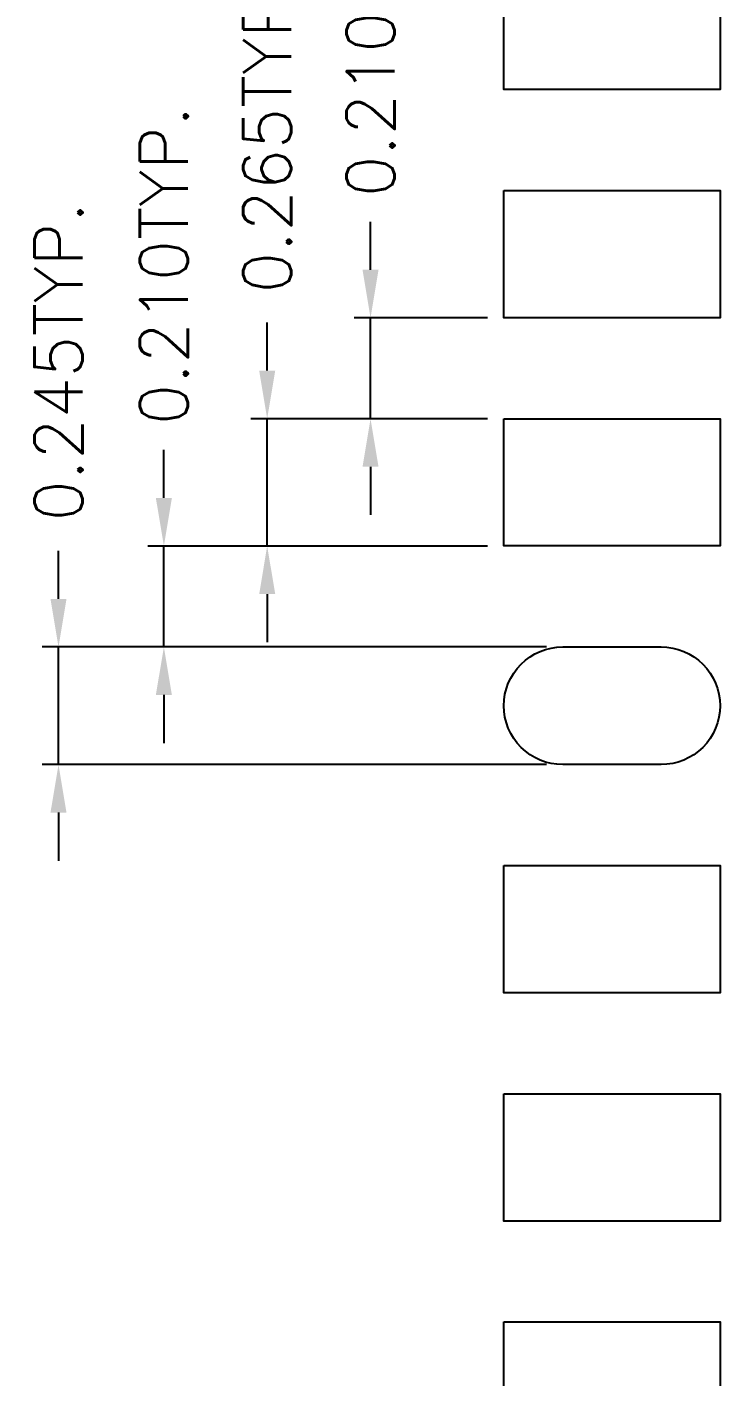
# Model space of a CAD drawing. Header units: millimetres. Extents: x 489.2 to 503.2, y 70.7 to 80.2.
# Drawn here: x 489.259 to 490.414, y 75.543 to 77.789 of the extents above; entities that cross this region are included whole.
import ezdxf

# ---------------------------------------------------------------- set-up
doc = ezdxf.new("R2010")
doc.units = ezdxf.units.MM
doc.header["$LTSCALE"] = 0.5
doc.header["$PDMODE"] = 98
doc.layers.add('DIM', color=3, linetype='Continuous')
doc.styles.add('SIMPLEX', font='simplex.shx')
doc.dimstyles.new('Standard3', dxfattribs={"dimtxt": 0.08, "dimasz": 0.08, "dimexe": 0.027, "dimexo": 0.027, "dimgap": 0.027, "dimtad": 1, "dimdec": 3, "dimlfac": 1.25, "dimrnd": 0.0005, "dimzin": 1, "dimtxsty": 'SIMPLEX', "dimcen": 0.1905, "dimclrd": 256, "dimclre": 256, "dimclrt": 256, "dimazin": 3, "dimtp": 0.03, "dimtm": 0.03, "dimtfac": 0.8, "dimtdec": 3, "dimtmove": 0, "dimatfit": 3, "dimfxl": 0.05, "dimlwd": -1, "dimlwe": -1})

# ---------------------------------------------------------------- blocks, each defined once
blk = doc.blocks.new('*D192')
at = {"layer": 'Defpoints', "color": 0, "ltscale": 0.1, "transparency": 16777216}
for p in [(489.3119, 76.757), (490.1515, 76.757), (490.1515, 76.561)]:
    blk.add_point(p, dxfattribs=at)
at = {"layer": 'DIM', "ltscale": 0.1, "transparency": 16777216}
for p, q in [((489.3119, 76.837), (489.3119, 76.917)), ((490.1245, 76.757), (489.2849, 76.757)), ((489.3119, 76.561), (489.3119, 76.757)), ((490.1245, 76.561), (489.2849, 76.561)), ((489.3119, 76.481), (489.3119, 76.401))]:
    blk.add_line(p, q, dxfattribs=at)
for points in [[(489.2985, 76.837), (489.3252, 76.837), (489.3119, 76.757)], [(489.2985, 76.481), (489.3252, 76.481), (489.3119, 76.561)]]:
    blk.add_solid(points, dxfattribs=at)
at = {"layer": 'DIM', "ltscale": 0.1, "transparency": 16777216, "insert": (489.3119, 77.2317), "char_height": 0.08, "attachment_point": 5, "rotation": 90, "style": 'SIMPLEX'}
blk.add_mtext('\\A1;0.245TYP.', dxfattribs=at)
blk = doc.blocks.new('*D193')
at = {"layer": 'Defpoints', "color": 0, "ltscale": 0.1, "transparency": 16777216}
for p in [(489.4874, 76.925), (490.0535, 76.925), (490.1515, 76.757)]:
    blk.add_point(p, dxfattribs=at)
at = {"layer": 'DIM', "ltscale": 0.1, "transparency": 16777216}
for p, q in [((489.4874, 77.005), (489.4874, 77.085)), ((490.0265, 76.925), (489.4604, 76.925)), ((489.4874, 76.757), (489.4874, 76.925)), ((490.1245, 76.757), (489.4604, 76.757)), ((489.4874, 76.677), (489.4874, 76.597))]:
    blk.add_line(p, q, dxfattribs=at)
for points in [[(489.474, 77.005), (489.5007, 77.005), (489.4874, 76.925)], [(489.474, 76.677), (489.5007, 76.677), (489.4874, 76.757)]]:
    blk.add_solid(points, dxfattribs=at)
at = {"layer": 'DIM', "ltscale": 0.1, "transparency": 16777216, "insert": (489.4874, 77.392), "char_height": 0.08, "attachment_point": 5, "rotation": 90, "style": 'SIMPLEX'}
blk.add_mtext('\\A1;0.210TYP.', dxfattribs=at)
blk = doc.blocks.new('*D194')
at = {"layer": 'Defpoints', "color": 0, "ltscale": 0.1, "transparency": 16777216}
for p in [(489.6594, 77.137), (490.0535, 77.137), (490.0535, 76.925)]:
    blk.add_point(p, dxfattribs=at)
at = {"layer": 'DIM', "ltscale": 0.1, "transparency": 16777216}
for p, q in [((489.6594, 77.217), (489.6594, 77.297)), ((490.0265, 77.137), (489.6324, 77.137)), ((489.6594, 76.925), (489.6594, 77.137)), ((490.0265, 76.925), (489.6324, 76.925)), ((489.6594, 76.845), (489.6594, 76.765))]:
    blk.add_line(p, q, dxfattribs=at)
for points in [[(489.6461, 77.217), (489.6728, 77.217), (489.6594, 77.137)], [(489.6461, 76.845), (489.6728, 76.845), (489.6594, 76.925)]]:
    blk.add_solid(points, dxfattribs=at)
at = {"layer": 'DIM', "ltscale": 0.1, "transparency": 16777216, "insert": (489.6594, 77.6117), "char_height": 0.08, "attachment_point": 5, "rotation": 90, "style": 'SIMPLEX'}
blk.add_mtext('\\A1;0.265TYP.', dxfattribs=at)
blk = doc.blocks.new('*D195')
at = {"layer": 'Defpoints', "color": 0, "ltscale": 0.1, "transparency": 16777216}
for p in [(489.8315, 77.305), (490.0535, 77.305), (490.0535, 77.137)]:
    blk.add_point(p, dxfattribs=at)
at = {"layer": 'DIM', "ltscale": 0.1, "transparency": 16777216}
for p, q in [((489.8315, 77.385), (489.8315, 77.465)), ((490.0265, 77.305), (489.8045, 77.305)), ((489.8315, 77.137), (489.8315, 77.305)), ((490.0265, 77.137), (489.8045, 77.137)), ((489.8315, 77.057), (489.8315, 76.977))]:
    blk.add_line(p, q, dxfattribs=at)
for points in [[(489.8182, 77.385), (489.8448, 77.385), (489.8315, 77.305)], [(489.8182, 77.057), (489.8448, 77.057), (489.8315, 77.137)]]:
    blk.add_solid(points, dxfattribs=at)
at = {"layer": 'DIM', "ltscale": 0.1, "transparency": 16777216, "insert": (489.8315, 77.772), "char_height": 0.08, "attachment_point": 5, "rotation": 90, "style": 'SIMPLEX'}
blk.add_mtext('\\A1;0.210TYP.', dxfattribs=at)

msp = doc.modelspace()

# ---------------------------------------------------------------- linework, layer by layer
at = {"ltscale": 0.1}
for points in [[(490.05353, 77.89705), (490.41353, 77.89705), (490.41353, 77.68505), (490.05353, 77.68505)], [(490.05353, 77.51705), (490.41353, 77.51705), (490.41353, 77.30505), (490.05353, 77.30505)], [(490.05353, 77.13705), (490.41353, 77.13705), (490.41353, 76.92505), (490.05353, 76.92505)], [(490.05353, 76.39305), (490.41353, 76.39305), (490.41353, 76.18105), (490.05353, 76.18105)], [(490.05353, 76.01305), (490.41353, 76.01305), (490.41353, 75.80105), (490.05353, 75.80105)], [(490.05353, 75.63305), (490.41353, 75.63305), (490.41353, 75.42105), (490.05353, 75.42105)]]:
    msp.add_lwpolyline(points, close=True, dxfattribs=at)
msp.add_lwpolyline([(490.15153, 76.75705), (490.31553, 76.75705, -0.4142136), (490.41353, 76.65905), (490.41353, 76.65905, -0.4142136), (490.31553, 76.56105), (490.15153, 76.56105, -0.4142136), (490.05353, 76.65905), (490.05353, 76.65905, -0.4142136)], format="xyb", close=True, dxfattribs=at)

# ---------------------------------------------------------------- dimensions: what is measured, and where the dimension line sits
at = {"layer": 'DIM', "ltscale": 0.1}
for base, p1, p2, picture, middle in [((489.83151, 77.30505), (490.05353, 77.13705), (490.05353, 77.30505), '*D195', (489.83151, 77.77205)), ((489.65945, 77.13705), (490.05353, 76.92505), (490.05353, 77.13705), '*D194', (489.65945, 77.61166)), ((489.48738, 76.92505), (490.15153, 76.75705), (490.05353, 76.92505), '*D193', (489.48738, 77.39205)), ((489.31188, 76.75705), (490.15153, 76.56105), (490.15153, 76.75705), '*D192', (489.31188, 77.23166))]:
    dim = msp.add_linear_dim(base=base, p1=p1, p2=p2, angle=90, text='<>TYP.', dimstyle='Standard3', dxfattribs=at)
    dim.commit()
    dim.dimension.update_dxf_attribs({"geometry": picture, "text_midpoint": middle})

doc.saveas('drawing.dxf')
